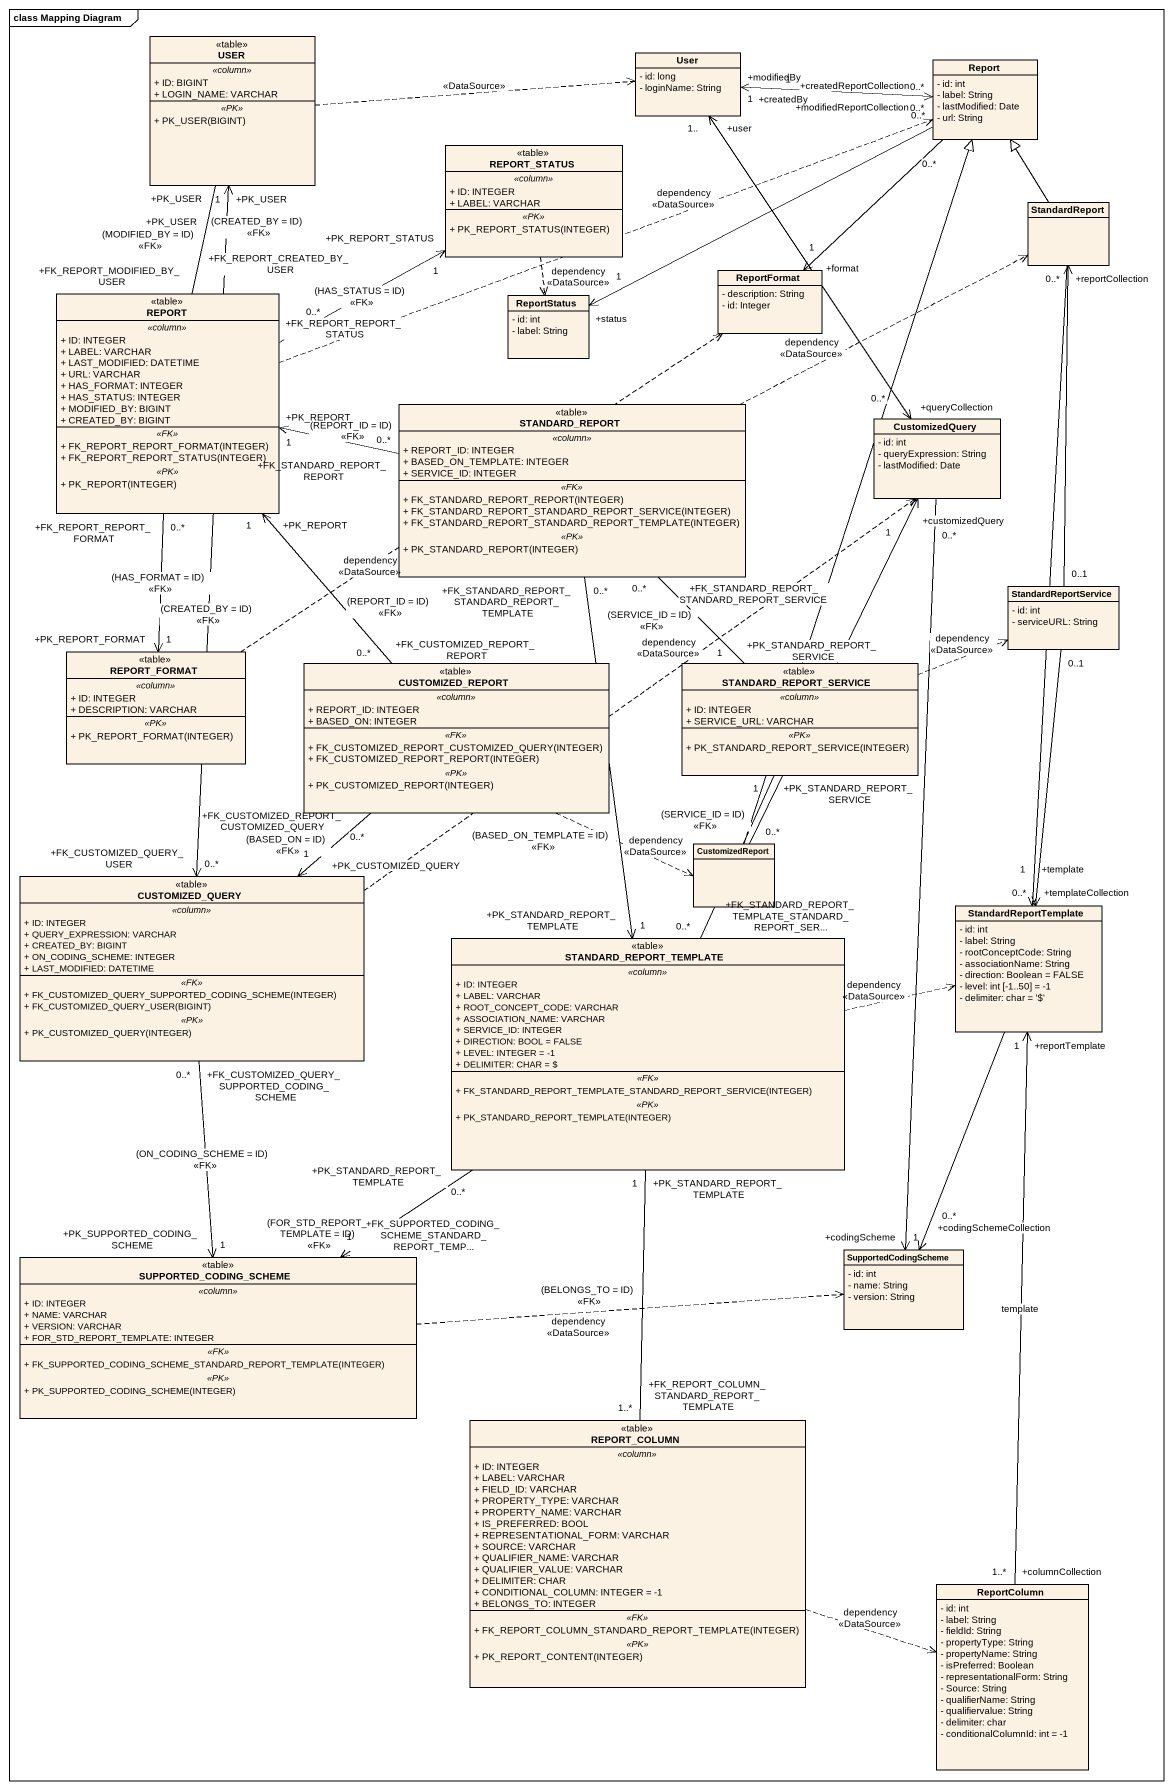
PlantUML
@startuml
mainframe class Mapping Diagram
hide circle
hide empty members
skinparam classAttributeIconSize 0
class USER <<table>> {
  .. <<column>> ..
  + ID: BIGINT
  + LOGIN_NAME: VARCHAR
  .. <<PK>> ..
  + PK_USER(BIGINT)
}
class User {
  - id: long
  - loginName: String
}
class Report {
  - id: int
  - label: String
  - lastModified: Date
  - url: String
}
class REPORT_STATUS <<table>> {
  .. <<column>> ..
  + ID: INTEGER
  + LABEL: VARCHAR
  .. <<PK>> ..
  + PK_REPORT_STATUS(INTEGER)
}
class StandardReport
class ReportFormat {
  - description: String
  - id: Integer
}
class REPORT <<table>> {
  .. <<column>> ..
  + ID: INTEGER
  + LABEL: VARCHAR
  + LAST_MODIFIED: DATETIME
  + URL: VARCHAR
  + HAS_FORMAT: INTEGER
  + HAS_STATUS: INTEGER
  + MODIFIED_BY: BIGINT
  + CREATED_BY: BIGINT
  .. <<FK>> ..
  + FK_REPORT_REPORT_FORMAT(INTEGER)
  + FK_REPORT_REPORT_STATUS(INTEGER)
  .. <<PK>> ..
  + PK_REPORT(INTEGER)
}
class ReportStatus {
  - id: int
  - label: String
}
class STANDARD_REPORT <<table>> {
  .. <<column>> ..
  + REPORT_ID: INTEGER
  + BASED_ON_TEMPLATE: INTEGER
  + SERVICE_ID: INTEGER
  .. <<FK>> ..
  + FK_STANDARD_REPORT_REPORT(INTEGER)
  + FK_STANDARD_REPORT_STANDARD_REPORT_SERVICE(INTEGER)
  + FK_STANDARD_REPORT_STANDARD_REPORT_TEMPLATE(INTEGER)
  .. <<PK>> ..
  + PK_STANDARD_REPORT(INTEGER)
}
class CustomizedQuery {
  - id: int
  - queryExpression: String
  - lastModified: Date
}
class StandardReportService {
  - id: int
  - serviceURL: String
}
class REPORT_FORMAT <<table>> {
  .. <<column>> ..
  + ID: INTEGER
  + DESCRIPTION: VARCHAR
  .. <<PK>> ..
  + PK_REPORT_FORMAT(INTEGER)
}
class CUSTOMIZED_REPORT <<table>> {
  .. <<column>> ..
  + REPORT_ID: INTEGER
  + BASED_ON: INTEGER
  .. <<FK>> ..
  + FK_CUSTOMIZED_REPORT_CUSTOMIZED_QUERY(INTEGER)
  + FK_CUSTOMIZED_REPORT_REPORT(INTEGER)
  .. <<PK>> ..
  + PK_CUSTOMIZED_REPORT(INTEGER)
}
class STANDARD_REPORT_SERVICE <<table>> {
  .. <<column>> ..
  + ID: INTEGER
  + SERVICE_URL: VARCHAR
  .. <<PK>> ..
  + PK_STANDARD_REPORT_SERVICE(INTEGER)
}
class CustomizedReport
class CUSTOMIZED_QUERY <<table>> {
  .. <<column>> ..
  + ID: INTEGER
  + QUERY_EXPRESSION: VARCHAR
  + CREATED_BY: BIGINT
  + ON_CODING_SCHEME: INTEGER
  + LAST_MODIFIED: DATETIME
  .. <<FK>> ..
  + FK_CUSTOMIZED_QUERY_SUPPORTED_CODING_SCHEME(INTEGER)
  + FK_CUSTOMIZED_QUERY_USER(BIGINT)
  .. <<PK>> ..
  + PK_CUSTOMIZED_QUERY(INTEGER)
}
class STANDARD_REPORT_TEMPLATE <<table>> {
  .. <<column>> ..
  + ID: INTEGER
  + LABEL: VARCHAR
  + ROOT_CONCEPT_CODE: VARCHAR
  + ASSOCIATION_NAME: VARCHAR
  + SERVICE_ID: INTEGER
  + DIRECTION: BOOL = FALSE
  + LEVEL: INTEGER = -1
  + DELIMITER: CHAR = $
  .. <<FK>> ..
  + FK_STANDARD_REPORT_TEMPLATE_STANDARD_REPORT_SERVICE(INTEGER)
  .. <<PK>> ..
  + PK_STANDARD_REPORT_TEMPLATE(INTEGER)
}
class StandardReportTemplate {
  - id: int
  - label: String
  - rootConceptCode: String
  - associationName: String
  - direction: Boolean = FALSE
  - level: int [-1..50] = -1
  - delimiter: char = '$'
}
class SUPPORTED_CODING_SCHEME <<table>> {
  .. <<column>> ..
  + ID: INTEGER
  + NAME: VARCHAR
  + VERSION: VARCHAR
  + FOR_STD_REPORT_TEMPLATE: INTEGER
  .. <<FK>> ..
  + FK_SUPPORTED_CODING_SCHEME_STANDARD_REPORT_TEMPLATE(INTEGER)
  .. <<PK>> ..
  + PK_SUPPORTED_CODING_SCHEME(INTEGER)
}
class SupportedCodingScheme {
  - id: int
  - name: String
  - version: String
}
class REPORT_COLUMN <<table>> {
  .. <<column>> ..
  + ID: INTEGER
  + LABEL: VARCHAR
  + FIELD_ID: VARCHAR
  + PROPERTY_TYPE: VARCHAR
  + PROPERTY_NAME: VARCHAR
  + IS_PREFERRED: BOOL
  + REPRESENTATIONAL_FORM: VARCHAR
  + SOURCE: VARCHAR
  + QUALIFIER_NAME: VARCHAR
  + QUALIFIER_VALUE: VARCHAR
  + DELIMITER: CHAR
  + CONDITIONAL_COLUMN: INTEGER = -1
  + BELONGS_TO: INTEGER
  .. <<FK>> ..
  + FK_REPORT_COLUMN_STANDARD_REPORT_TEMPLATE(INTEGER)
  .. <<PK>> ..
  + PK_REPORT_CONTENT(INTEGER)
}
class ReportColumn {
  - id: int
  - label: String
  - fieldId: String
  - propertyType: String
  - propertyName: String
  - isPreferred: Boolean
  - representationalForm: String
  - Source: String
  - qualifierName: String
  - qualifiervalue: String
  - delimiter: char
  - conditionalColumnId: int = -1
}
USER .right.> User : <<DataSource>>
Report "+modifiedReportCollection\n0..*" <-left-> "+modifiedBy\n1" User
Report "+createdReportCollection\n0..*" <-left-> "+createdBy\n1" User
Report "0..*" --> "+format\n1" ReportFormat
Report "0..*" -left-> "+status\n1" ReportStatus
REPORT_STATUS ..> ReportStatus : dependency\n<<DataSource>>
StandardReport -up-|> Report
StandardReport --> "+template\n1" StandardReportTemplate
REPORT "+FK_REPORT_MODIFIED_BY_USER" -up- "+PK_USER" USER : (MODIFIED_BY = ID)\n<<FK>>
REPORT "+FK_REPORT_CREATED_BY_USER" -up- "+PK_USER" USER : (CREATED_BY = ID)\n<<FK>>
REPORT .right.> Report : dependency\n<<DataSource>>
REPORT "+FK_REPORT_REPORT_STATUS\n0..*" -right-> "+PK_REPORT_STATUS\n1" REPORT_STATUS : (HAS_STATUS = ID)\n<<FK>>
REPORT "+FK_REPORT_REPORT_FORMAT\n0..*" --> "+PK_REPORT_FORMAT\n1" REPORT_FORMAT : (HAS_FORMAT = ID)\n<<FK>>
STANDARD_REPORT .right.> StandardReport : dependency\n<<DataSource>>
STANDARD_REPORT "+FK_STANDARD_REPORT_REPORT\n0..*" -left-> "+PK_REPORT\n1" REPORT : (REPORT_ID = ID)\n<<FK>>
STANDARD_REPORT "+FK_STANDARD_REPORT_STANDARD_REPORT_SERVICE\n0..*" -- "+PK_STANDARD_REPORT_SERVICE\n1" STANDARD_REPORT_SERVICE : (SERVICE_ID = ID)\n<<FK>>
STANDARD_REPORT "+FK_STANDARD_REPORT_STANDARD_REPORT_TEMPLATE\n0..*" --> "+PK_STANDARD_REPORT_TEMPLATE\n1" STANDARD_REPORT_TEMPLATE : (BASED_ON_TEMPLATE = ID)\n<<FK>>
CustomizedQuery "+queryCollection\n0..*" <-up-> "+user\n1.." User
CustomizedQuery "0..*" --> "+codingScheme\n1" SupportedCodingScheme
StandardReportService "0..1" -up-> "+reportCollection\n0..*" StandardReport
StandardReportService "0..1" --> "+templateCollection\n0..*" StandardReportTemplate
REPORT_FORMAT .up.> ReportFormat : dependency\n<<DataSource>>
CUSTOMIZED_REPORT "+FK_CUSTOMIZED_REPORT_REPORT\n0..*" -up-> "+PK_REPORT\n1" REPORT : (REPORT_ID = ID)\n<<FK>>
CUSTOMIZED_REPORT .right.> CustomizedReport : dependency\n<<DataSource>>
CUSTOMIZED_REPORT "+FK_CUSTOMIZED_REPORT_CUSTOMIZED_QUERY\n0..*" --> "+PK_CUSTOMIZED_QUERY\n1" CUSTOMIZED_QUERY : (BASED_ON = ID)\n<<FK>>
STANDARD_REPORT_SERVICE .right.> StandardReportService : dependency\n<<DataSource>>
CustomizedReport -up-|> Report
CustomizedReport "0..*" -up-> "+customizedQuery\n1" CustomizedQuery
CUSTOMIZED_QUERY "+FK_CUSTOMIZED_QUERY_USER\n0..*" <-up-> "+PK_USER\n1" USER : (CREATED_BY = ID)\n<<FK>>
CUSTOMIZED_QUERY .up.> CustomizedQuery : dependency\n<<DataSource>>
CUSTOMIZED_QUERY "+FK_CUSTOMIZED_QUERY_SUPPORTED_CODING_SCHEME\n0..*" --> "+PK_SUPPORTED_CODING_SCHEME\n1" SUPPORTED_CODING_SCHEME : (ON_CODING_SCHEME = ID)\n<<FK>>
STANDARD_REPORT_TEMPLATE "+FK_STANDARD_REPORT_TEMPLATE_STANDARD_REPORT_SER...\n0..*" -up- "+PK_STANDARD_REPORT_SERVICE\n1" STANDARD_REPORT_SERVICE : (SERVICE_ID = ID)\n<<FK>>
STANDARD_REPORT_TEMPLATE .right.> StandardReportTemplate : dependency\n<<DataSource>>
StandardReportTemplate --> "+codingSchemeCollection\n0..*" SupportedCodingScheme
StandardReportTemplate "+reportTemplate\n1" <-- "+columnCollection\n1..*" ReportColumn : template
SUPPORTED_CODING_SCHEME "+FK_SUPPORTED_CODING_SCHEME_STANDARD_REPORT_TEMP...\n1" <-up- "+PK_STANDARD_REPORT_TEMPLATE\n0..*" STANDARD_REPORT_TEMPLATE : (FOR_STD_REPORT_TEMPLATE = ID)\n<<FK>>
SUPPORTED_CODING_SCHEME .right.> SupportedCodingScheme : dependency\n<<DataSource>>
REPORT_COLUMN "+FK_REPORT_COLUMN_STANDARD_REPORT_TEMPLATE\n1..*" -up- "+PK_STANDARD_REPORT_TEMPLATE\n1" STANDARD_REPORT_TEMPLATE : (BELONGS_TO = ID)\n<<FK>>
REPORT_COLUMN .right.> ReportColumn : dependency\n<<DataSource>>
@enduml
